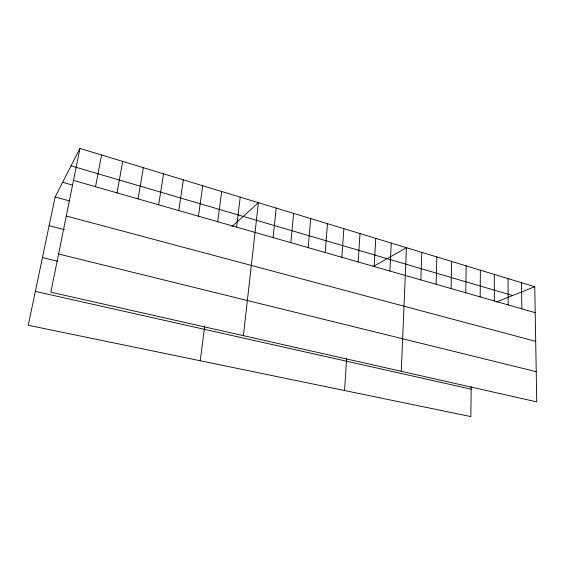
<?xml version="1.0" encoding="UTF-8"?>
<svg xmlns="http://www.w3.org/2000/svg" width="565" height="565" viewBox="0 0 565 565"><rect width="100%" height="100%" fill="white"/><g stroke="black" fill="none" stroke-linecap="round" stroke-linejoin="round"><path stroke-width="0.85" d="M494.319 300.961L494.34 274.435M480.172 296.915L480.37 270.183M471.189 386.573L470.857 416.596L28.25 325.263L55.144 196.973L79.969 148.404L534.744 286.723L536.75 401.885L50.85 292.204L79.969 148.404M465.765 292.783L466.139 265.861M451.082 288.574L451.64 261.447M436.109 284.287L436.865 256.955M420.847 279.915L421.801 252.371M401.284 371.304L406.447 247.703L373.183 266.595M389.885 271.045L391.255 243.077M374.178 266.546L375.767 238.374M358.168 261.955L359.976 233.571M344.544 390.528L346.656 358.584M341.839 257.28L343.88 228.67M325.179 252.506L327.46 223.676M308.179 247.632L310.715 218.584M290.827 242.668L293.63 213.386M273.121 237.59L276.193 208.09M243.395 335.666L258.396 202.673L231.996 226.558M236.58 227.123L240.231 197.15M217.723 221.72L221.678 191.507M200.208 360.745L204.749 325.963M198.456 216.204L202.729 185.744M178.766 210.561L183.371 179.854M158.645 204.798L163.589 173.836M138.072 198.901L143.376 167.692M117.033 192.877L122.711 161.406M95.506 186.711L101.58 154.98M496.183 302.084L534.744 286.723M35.348 291.399L471.161 389.172M42.439 257.562L57.404 261.192M58.583 254.01L536.227 371.664M49.12 225.703L64.452 229.687M66.275 216.021L535.698 341.345M55.144 196.973L69.389 200.893M62.644 182.297L72.638 185.136M73.485 180.397L535.196 312.671M71.056 165.849L512.639 295.53M521.523 282.698L521.82 308.843M508.055 278.609L508.196 304.938"/></g></svg>
